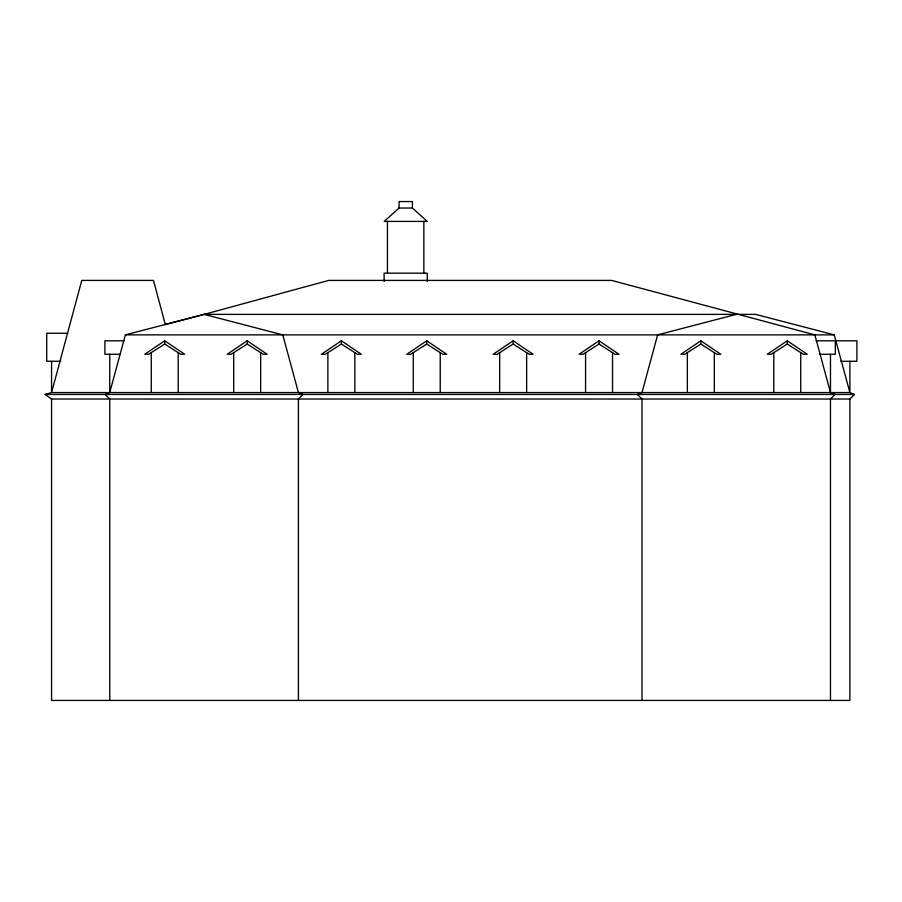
<?xml version="1.0" encoding="UTF-8"?>
<svg xmlns="http://www.w3.org/2000/svg" width="902" height="902" viewBox="0 0 902 902"><rect width="100%" height="100%" fill="white"/><g stroke="black" fill="none" stroke-linecap="round" stroke-linejoin="round"><path stroke-width="1.35" d="M109.74 700.437L109.74 399.034L105.162 394.445L109.74 392.562L125.378 334.868L204.123 314.381L328.678 280.409L611.68 280.409L814.844 334.868L830.483 392.562L835.06 394.445L830.483 399.034L830.483 700.437M849.887 399.034L854.476 394.445L849.887 392.562L51.572 392.562L45.1 394.445L51.572 399.034L849.887 399.034L849.887 700.437L51.572 700.437L51.572 399.034M399.056 208.035L384.218 221.407L427.255 221.407L412.417 208.035L399.056 208.035L399.056 201.563L412.417 201.563L412.417 208.035M164.728 340.798L144.782 354.272L148.717 354.272L164.728 344.034L164.728 340.798L184.685 354.272L180.738 354.272L164.728 344.034M247.193 340.798L227.236 354.272L231.183 354.272L247.193 344.034L247.193 340.798L267.139 354.272L263.204 354.272L247.193 344.034M341.362 340.798L321.416 354.272L325.351 354.272L341.362 344.034L341.362 340.798L361.307 354.272L357.372 354.272L341.362 344.034M426.747 340.798L406.802 354.272L410.748 354.272L426.747 344.034L426.747 340.798L446.704 354.272L442.758 354.272L426.747 344.034M513.148 340.798L493.202 354.272L497.149 354.272L513.148 344.034L513.148 340.798L533.105 354.272L529.158 354.272L513.148 344.034M599.041 340.798L579.095 354.272L583.042 354.272L599.041 344.034L599.041 340.798L618.997 354.272L615.051 354.272L599.041 344.034M700.843 340.798L680.897 354.272L684.832 354.272L700.843 344.034L700.843 340.798L720.788 354.272L716.853 354.272L700.843 344.034M787.266 340.798L767.32 354.272L771.255 354.272L787.266 344.034L787.266 340.798L807.222 354.272L803.276 354.272L787.266 344.034M164.795 324.619L204.123 314.381L755.65 314.381L834.249 334.868L849.887 392.562L849.887 361.285M736.235 314.381L657.626 334.868L641.998 392.562L637.41 394.445L641.998 399.034L641.998 700.437M67.785 333.244L46.712 333.244L46.712 361.285L60.761 361.285M125.378 334.868L834.249 334.868M124.059 340.798L104.891 340.798L104.891 354.272L120.124 354.272M816.163 340.798L835.331 340.798L835.331 354.272L819.287 354.272M835.59 340.798L856.9 340.798L856.9 361.285L840.641 361.285M45.1 394.445L854.476 394.445M204.123 314.381L282.777 334.868L298.415 392.562L302.993 394.445L298.415 399.034L298.415 700.437M165.314 324.472L153.453 280.409L81.766 280.409L51.572 392.562L51.572 361.285M830.483 354.272L830.483 392.562M800.75 352.659L800.75 392.562M773.792 352.659L773.792 392.562M714.328 352.659L714.328 392.562M687.358 352.659L687.358 392.562M612.526 352.659L612.526 392.562M585.567 352.659L585.567 392.562M526.633 352.659L526.633 392.562M499.674 352.659L499.674 392.562M440.232 352.659L440.232 392.562M427.255 281.503L427.255 273.171L384.117 273.171L384.117 281.503M423.85 221.407L423.85 273.171M413.274 352.659L413.274 392.562M387.454 221.407L387.454 273.171M354.847 352.659L354.847 392.562M327.877 352.659L327.877 392.562M260.667 352.659L260.667 392.562M233.708 352.659L233.708 392.562M178.213 352.659L178.213 392.562M151.254 352.659L151.254 392.562M109.74 354.272L109.74 392.562"/></g></svg>
